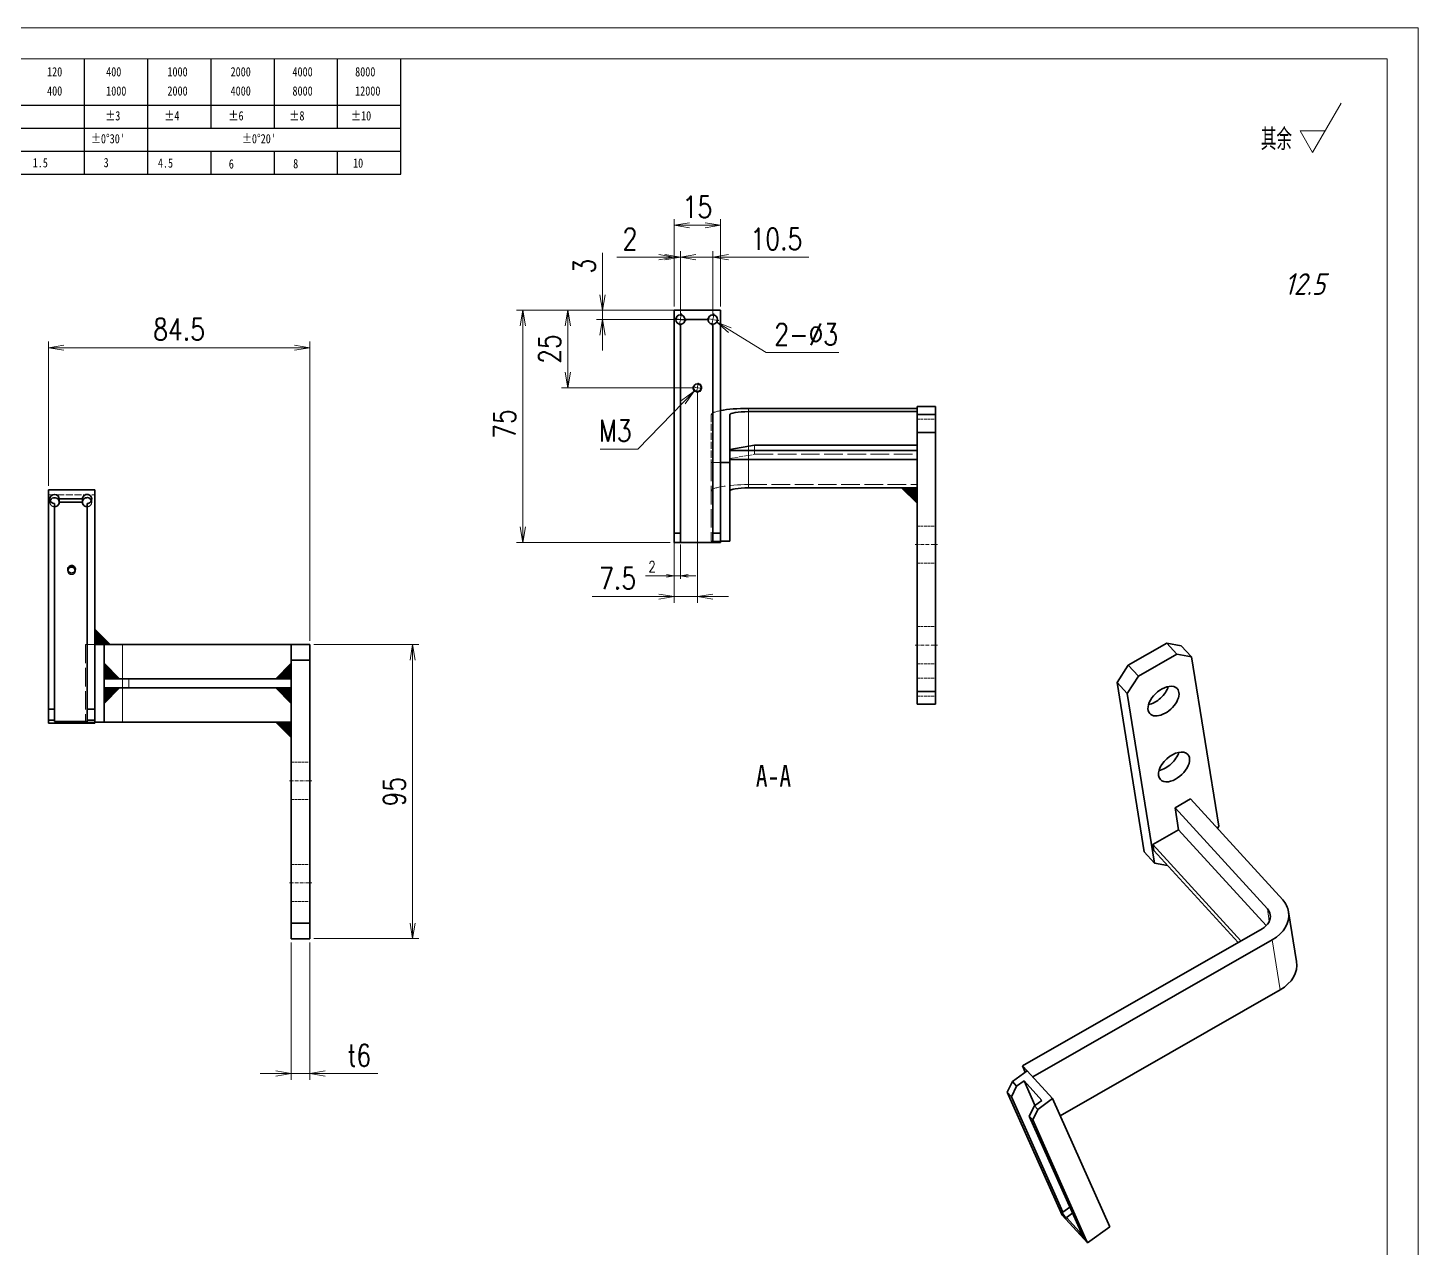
# Model space of a CAD drawing. Header units: millimetres. Extents: x -52562 to 104182, y -50696 to 39826.
# Drawn here: x -52170.9 to -51721.5, y 39074.5 to 39468.8 of the extents above; entities that cross this region are included whole.
import ezdxf
from ezdxf.enums import TextEntityAlignment as Align

# ---------------------------------------------------------------- set-up
doc = ezdxf.new("R2010")
doc.units = ezdxf.units.MM
doc.header["$LTSCALE"] = 0.5
for name, pattern in [('DASHDOT', [18.5, 12, -3, 0.5, -3]), ('DASHED', [15, 12, -3]), ('DOT2', [0.125, 0, -0.125])]:
    doc.linetypes.add(name, pattern=pattern)
for name, color, linetype, lineweight in [('DRAWING', 7, 'Continuous', 35), ('图框', 7, 'Continuous', 18), ('标注线', 3, 'Continuous', 18), ('粗实线', 7, 'Continuous', 35)]:
    doc.layers.add(name, color=color, linetype=linetype, lineweight=lineweight)
doc.layers.add('图\\M+19E79\\M+195B6\\M+18E9A', color=7, linetype='Continuous')
doc.layers.add('材质', color=7, linetype='Continuous')
doc.layers.add('打印', color=7, linetype='Continuous', lineweight=15, plot=False)
doc.layers.add('打印-禁用', color=7, linetype='Continuous', lineweight=15, plot=False)
doc.styles.add('DIM', font='romans.shx', dxfattribs={"width": 0.8, "bigfont": 'bigfont.shx'})
doc.styles.add('国标', font='simfang.ttf', dxfattribs={"width": 0.8})
doc.styles.add('机械长仿宋', font='gbenor.shx', dxfattribs={"height": 1, "bigfont": 'gbcbig.shx'})
doc.dimstyles.new('DEH 1-1$0', dxfattribs={"dimtxt": 3.5, "dimasz": 2.5, "dimexe": 1, "dimexo": 0.625, "dimgap": 1.2, "dimtad": 1, "dimzin": 9, "dimdsep": 46, "dimtxsty": 'DIM', "dimblk": 'OPEN', "dimcen": 0, "dimclrd": 8, "dimclre": 8, "dimclrt": 2, "dimazin": 2, "dimtfac": 0.5, "dimtmove": 0, "dimatfit": 3, "dimldrblk": 'OPEN', "dimfxl": 0, "dimtolj": 2, "dimlwd": 18, "dimlwe": 18, "dimarcsym": 0})
doc.dimstyles.new('DEH 1-2$0', dxfattribs={"dimscale": 2, "dimtxt": 3.5, "dimasz": 2.5, "dimexe": 1, "dimexo": 0.625, "dimgap": 1.2, "dimtad": 1, "dimdsep": 46, "dimtxsty": 'DIM', "dimblk": 'OPEN', "dimcen": 0, "dimclrd": 8, "dimclre": 8, "dimclrt": 2, "dimazin": 2, "dimtfac": 0.5, "dimtmove": 0, "dimatfit": 3, "dimldrblk": 'OPEN', "dimfxl": 0, "dimtolj": 2, "dimlwd": 13, "dimlwe": 13, "dimarcsym": 0})
doc.dimstyles.new('DEH 1-2$3', dxfattribs={"dimscale": 2, "dimtxt": 3.5, "dimasz": 2.5, "dimexe": 1, "dimexo": 0.625, "dimgap": 1.2, "dimtad": 1, "dimtoh": 1, "dimdsep": 46, "dimtxsty": 'DIM', "dimblk": 'OPEN', "dimcen": 0, "dimclrd": 8, "dimclre": 8, "dimclrt": 2, "dimazin": 2, "dimtfac": 0.5, "dimtofl": 0, "dimtmove": 0, "dimatfit": 3, "dimldrblk": 'OPEN', "dimfxl": 0, "dimtolj": 2, "dimlwd": 18, "dimlwe": 18, "dimarcsym": 0})

# ---------------------------------------------------------------- blocks, each defined once
blk = doc.blocks.new('GZDEH零件A3图框V01版')
at = {"layer": '图\\M+19E79\\M+195B6\\M+18E9A', "color": 9}
for p, q in [((3061.98, -1561.98), (3061.98, -1554.46)), ((3072.2, -1561.98), (3072.2, -1554.46)), ((3082.42, -1561.98), (3082.42, -1554.46)), ((3092.64, -1561.98), (3092.64, -1554.46)), ((3102.86, -1561.98), (3102.86, -1554.46)), ((3113.09, -1573.08), (3113.09, -1554.46)), ((2996.09, -1561.98), (3113.09, -1561.98)), ((3061.98, -1573.08), (3061.98, -1561.98)), ((3072.2, -1573.08), (3072.2, -1561.98)), ((3082.42, -1565.68), (3082.42, -1561.98)), ((3092.64, -1565.68), (3092.64, -1561.98)), ((3102.86, -1565.68), (3102.86, -1561.98)), ((2996.09, -1565.68), (3113.09, -1565.68)), ((2996.09, -1569.38), (3113.09, -1569.38)), ((3082.42, -1573.08), (3082.42, -1569.48)), ((3092.64, -1573.08), (3092.64, -1569.38)), ((3102.86, -1573.08), (3102.86, -1569.38)), ((2990.09, -1573.08), (3113.09, -1573.08))]:
    blk.add_line(p, q, dxfattribs=at)
at = {"layer": '图框', "linetype": 'Continuous'}
for p, q in [((3272.49, -1554.46), (2882.49, -1554.46)), ((3272.49, -1832.96), (3272.49, -1554.46))]:
    blk.add_line(p, q, dxfattribs=at)
at = {"layer": '打印-禁用', "linetype": 'Continuous'}
for p, q in [((3277.49, -1549.46), (2857.49, -1549.46)), ((3277.49, -1846.46), (3277.49, -1549.46))]:
    blk.add_line(p, q, dxfattribs=at)
at = {"layer": '图\\M+19E79\\M+195B6\\M+18E9A', "color": 9, "style": '国标', "width": 0.8}
for s, p in [('120', (3055.91, -1557.31)), ('400', (3065.46, -1557.31)), ('1000', (3075.36, -1557.31)), ('2000', (3085.57, -1557.31)), ('4000', (3095.57, -1557.31)), ('8000', (3105.7, -1557.31)), ('400', (3055.91, -1560.41)), ('1000', (3065.46, -1560.41)), ('2000', (3075.36, -1560.41)), ('4000', (3085.57, -1560.41)), ('8000', (3095.57, -1560.41)), ('12000', (3105.7, -1560.41)), ('±3', (3065.3, -1564.42)), ('±4', (3074.85, -1564.42)), ('±6', (3085.22, -1564.42)), ('±8', (3095.06, -1564.42)), ('±10', (3105.02, -1564.42)), ("±0%%D30'", (3062.98, -1568.12)), ("±0%%D20'", (3087.38, -1568.12)), ('1.5', (3053.59, -1572.01)), ('3', (3065.05, -1571.98)), ('4.5', (3073.82, -1572.05)), ('10', (3105.36, -1572.06)), ('6', (3085.28, -1572.19)), ('8', (3095.68, -1572.15))]:
    blk.add_text(s, height=1.5, dxfattribs=at).set_placement(p)
blk = doc.blocks.new('DEH A3')
at = {"layer": '图框'}
blk.add_blockref('GZDEH零件A3图框V01版', (-2857.49, 1846.46), dxfattribs=at)
blk = doc.blocks.new('FINISHER_TR')
at = {"layer": '标注线'}
for p, q in [((0, 0), (4.62, 8)), ((-2.02, 3.5), (0, 0)), ((2.02, 3.5), (-2.02, 3.5))]:
    blk.add_line(p, q, dxfattribs=at)
at = {"layer": '标注线', "color": 2, "style": '机械长仿宋', "oblique": 15}
blk.add_attdef('0.0', text='', height=3.5, dxfattribs=at).set_placement((2.03, -24.04), align=Align.BOTTOM_RIGHT)
blk = doc.blocks.new('其余12.5')
at = {"layer": '标注线'}
blk.add_blockref('FINISHER_TR', (0, 0), dxfattribs=at).add_auto_attribs({'0.0': '12.5'})
at = {"layer": '标注线', "color": 7, "linetype": 'DOT2', "style": '机械长仿宋'}
blk.add_text('其余', height=3.5, dxfattribs=at).set_placement((-8.38, 0.4))
blk = doc.blocks.new('_Open')
at = {"color": 0, "linetype": 'ByBlock', "lineweight": -2}
for p, q in [((-1, 0.167), (0, 0)), ((-1, -0.167), (0, 0)), ((0, 0), (-1, 0))]:
    blk.add_line(p, q, dxfattribs=at)
blk = doc.blocks.new('*D76')
at = {"layer": 'Defpoints', "color": 0, "transparency": 16777216}
for p in [(-52079.77, 39365.47), (-52164.27, 39319.54), (-52079.77, 39269.52)]:
    blk.add_point(p, dxfattribs=at)
at = {"layer": '标注线', "color": 8, "lineweight": 13, "transparency": 16777216}
for p, q in [((-52164.27, 39320.79), (-52164.27, 39367.47)), ((-52079.77, 39270.77), (-52079.77, 39367.47)), ((-52159.27, 39365.47), (-52084.77, 39365.47))]:
    blk.add_line(p, q, dxfattribs=at)
at = {"layer": '标注线', "color": 8, "lineweight": 13, "transparency": 16777216, "xscale": 5, "yscale": 5, "zscale": 5, "rotation": 180}
blk.add_blockref('_Open', (-52164.27, 39365.47), dxfattribs=at)
at = {"layer": '标注线', "color": 8, "lineweight": 13, "transparency": 16777216, "xscale": 5, "yscale": 5, "zscale": 5}
blk.add_blockref('_Open', (-52079.77, 39365.47), dxfattribs=at)
at = {"layer": '标注线', "color": 2, "transparency": 16777216, "insert": (-52122.02, 39371.37), "char_height": 7, "attachment_point": 5, "style": 'DIM'}
blk.add_mtext('\\A2;84.5', dxfattribs=at)
blk = doc.blocks.new('*D77')
at = {"layer": 'Defpoints', "color": 0, "transparency": 16777216}
for p in [(-52085.77, 39174.52), (-52079.77, 39174.52), (-52079.77, 39130.94)]:
    blk.add_point(p, dxfattribs=at)
at = {"layer": '标注线', "color": 8, "lineweight": 13, "transparency": 16777216}
for p, q in [((-52085.77, 39173.27), (-52085.77, 39128.94)), ((-52079.77, 39173.27), (-52079.77, 39128.94)), ((-52090.77, 39130.94), (-52095.77, 39130.94)), ((-52085.77, 39130.94), (-52079.77, 39130.94)), ((-52074.77, 39130.94), (-52057.77, 39130.94))]:
    blk.add_line(p, q, dxfattribs=at)
at = {"layer": '标注线', "color": 8, "lineweight": 13, "transparency": 16777216, "xscale": 5, "yscale": 5, "zscale": 5}
blk.add_blockref('_Open', (-52085.77, 39130.94), dxfattribs=at)
at = {"layer": '标注线', "color": 8, "lineweight": 13, "transparency": 16777216, "xscale": 5, "yscale": 5, "zscale": 5, "rotation": 180}
blk.add_blockref('_Open', (-52079.77, 39130.94), dxfattribs=at)
at = {"layer": '标注线', "color": 2, "transparency": 16777216, "insert": (-52063.77, 39136.84), "char_height": 7, "attachment_point": 5, "style": 'DIM'}
blk.add_mtext('\\A2;{\\Fromans,bigfont|c134;t}6', dxfattribs=at)
blk = doc.blocks.new('*D78')
at = {"layer": 'Defpoints', "color": 0, "transparency": 16777216}
for p in [(-52079.77, 39269.52), (-52046.54, 39269.52), (-52079.77, 39174.52)]:
    blk.add_point(p, dxfattribs=at)
at = {"layer": '标注线', "color": 8, "lineweight": 13, "transparency": 16777216}
for p, q in [((-52078.52, 39269.52), (-52044.54, 39269.52)), ((-52046.54, 39179.52), (-52046.54, 39264.52)), ((-52078.52, 39174.52), (-52044.54, 39174.52))]:
    blk.add_line(p, q, dxfattribs=at)
at = {"layer": '标注线', "color": 8, "lineweight": 13, "transparency": 16777216, "xscale": 5, "yscale": 5, "zscale": 5}
for p, rotation in [((-52046.54, 39269.52), 90), ((-52046.54, 39174.52), 270)]:
    blk.add_blockref('_Open', p, dxfattribs=dict(at, rotation=rotation))
at = {"layer": '标注线', "color": 2, "transparency": 16777216, "insert": (-52052.44, 39222.02), "char_height": 7, "attachment_point": 5, "rotation": 90, "style": 'DIM'}
blk.add_mtext('\\A2;95', dxfattribs=at)
blk = doc.blocks.new('*D100')
at = {"layer": 'Defpoints', "color": 0, "transparency": 16777216}
for p in [(-51947, 39405.02), (-51962, 39377.54), (-51947, 39377.54)]:
    blk.add_point(p, dxfattribs=at)
at = {"layer": '标注线', "color": 8, "lineweight": 13, "transparency": 16777216}
for p, q in [((-51962, 39378.79), (-51962, 39407.02)), ((-51947, 39378.79), (-51947, 39407.02)), ((-51957, 39405.02), (-51952, 39405.02))]:
    blk.add_line(p, q, dxfattribs=at)
at = {"layer": '标注线', "color": 8, "lineweight": 13, "transparency": 16777216, "xscale": 5, "yscale": 5, "zscale": 5, "rotation": 180}
blk.add_blockref('_Open', (-51962, 39405.02), dxfattribs=at)
at = {"layer": '标注线', "color": 8, "lineweight": 13, "transparency": 16777216, "xscale": 5, "yscale": 5, "zscale": 5}
blk.add_blockref('_Open', (-51947, 39405.02), dxfattribs=at)
at = {"layer": '标注线', "color": 2, "transparency": 16777216, "insert": (-51954.5, 39410.92), "char_height": 7, "attachment_point": 5, "style": 'DIM'}
blk.add_mtext('\\A2;15', dxfattribs=at)
blk = doc.blocks.new('*D101')
at = {"layer": 'Defpoints', "color": 0, "transparency": 16777216}
for p in [(-51962, 39394.7), (-51962, 39377.54), (-51960, 39374.54)]:
    blk.add_point(p, dxfattribs=at)
at = {"layer": '标注线', "color": 8, "lineweight": 13, "transparency": 16777216}
for p, q in [((-51967, 39394.7), (-51980.54, 39394.7)), ((-51962, 39378.79), (-51962, 39396.7)), ((-51960, 39394.7), (-51962, 39394.7)), ((-51960, 39375.79), (-51960, 39396.7)), ((-51955, 39394.7), (-51950, 39394.7))]:
    blk.add_line(p, q, dxfattribs=at)
at = {"layer": '标注线', "color": 8, "lineweight": 13, "transparency": 16777216, "xscale": 5, "yscale": 5, "zscale": 5}
blk.add_blockref('_Open', (-51962, 39394.7), dxfattribs=at)
at = {"layer": '标注线', "color": 8, "lineweight": 13, "transparency": 16777216, "xscale": 5, "yscale": 5, "zscale": 5, "rotation": 180}
blk.add_blockref('_Open', (-51960, 39394.7), dxfattribs=at)
at = {"layer": '标注线', "color": 2, "transparency": 16777216, "insert": (-51976.27, 39400.6), "char_height": 7, "attachment_point": 5, "style": 'DIM'}
blk.add_mtext('\\A2;2', dxfattribs=at)
blk = doc.blocks.new('*D102')
at = {"layer": 'Defpoints', "color": 0, "transparency": 16777216}
for p in [(-51949.5, 39394.7), (-51960, 39374.54), (-51949.5, 39374.54)]:
    blk.add_point(p, dxfattribs=at)
at = {"layer": '标注线', "color": 8, "lineweight": 13, "transparency": 16777216}
for p, q in [((-51965, 39394.7), (-51970, 39394.7)), ((-51960, 39375.79), (-51960, 39396.7)), ((-51960, 39394.7), (-51949.5, 39394.7)), ((-51949.5, 39375.79), (-51949.5, 39396.7)), ((-51944.5, 39394.7), (-51918.44, 39394.7))]:
    blk.add_line(p, q, dxfattribs=at)
at = {"layer": '标注线', "color": 8, "lineweight": 13, "transparency": 16777216, "xscale": 5, "yscale": 5, "zscale": 5}
blk.add_blockref('_Open', (-51960, 39394.7), dxfattribs=at)
at = {"layer": '标注线', "color": 8, "lineweight": 13, "transparency": 16777216, "xscale": 5, "yscale": 5, "zscale": 5, "rotation": 180}
blk.add_blockref('_Open', (-51949.5, 39394.7), dxfattribs=at)
at = {"layer": '标注线', "color": 2, "transparency": 16777216, "insert": (-51928.97, 39400.6), "char_height": 7, "attachment_point": 5, "style": 'DIM'}
blk.add_mtext('\\A2;10.5', dxfattribs=at)
blk = doc.blocks.new('*D103')
at = {"layer": 'Defpoints', "color": 0, "transparency": 16777216}
for p in [(-51962, 39377.54), (-52010.92, 39302.54), (-51962, 39302.54)]:
    blk.add_point(p, dxfattribs=at)
at = {"layer": '标注线', "color": 8, "lineweight": 13, "transparency": 16777216}
for p, q in [((-51963.25, 39377.54), (-52012.92, 39377.54)), ((-52010.92, 39372.54), (-52010.92, 39307.54)), ((-51963.25, 39302.54), (-52012.92, 39302.54))]:
    blk.add_line(p, q, dxfattribs=at)
at = {"layer": '标注线', "color": 8, "lineweight": 13, "transparency": 16777216, "xscale": 5, "yscale": 5, "zscale": 5}
for p, rotation in [((-52010.92, 39377.54), 90), ((-52010.92, 39302.54), 270)]:
    blk.add_blockref('_Open', p, dxfattribs=dict(at, rotation=rotation))
at = {"layer": '标注线', "color": 2, "transparency": 16777216, "insert": (-52016.82, 39340.8), "char_height": 7, "attachment_point": 5, "rotation": 90, "style": 'DIM'}
blk.add_mtext('\\A2;75', dxfattribs=at)
blk = doc.blocks.new('*D104')
at = {"layer": 'Defpoints', "color": 0, "transparency": 16777216}
for p in [(-51985.16, 39377.54), (-51954.78, 39377.54), (-51955.3, 39374.54)]:
    blk.add_point(p, dxfattribs=at)
at = {"layer": '标注线', "color": 8, "lineweight": 13, "transparency": 16777216}
for p, q in [((-51985.16, 39382.54), (-51985.16, 39396.08)), ((-51956.03, 39377.54), (-51987.16, 39377.54)), ((-51985.16, 39374.54), (-51985.16, 39377.54)), ((-51956.55, 39374.54), (-51987.16, 39374.54)), ((-51985.16, 39369.54), (-51985.16, 39364.54))]:
    blk.add_line(p, q, dxfattribs=at)
at = {"layer": '标注线', "color": 8, "lineweight": 13, "transparency": 16777216, "xscale": 5, "yscale": 5, "zscale": 5}
for p, rotation in [((-51985.16, 39377.54), 270), ((-51985.16, 39374.54), 90)]:
    blk.add_blockref('_Open', p, dxfattribs=dict(at, rotation=rotation))
at = {"layer": '标注线', "color": 2, "transparency": 16777216, "insert": (-51991.06, 39391.81), "char_height": 7, "attachment_point": 5, "rotation": 90, "style": 'DIM'}
blk.add_mtext('\\A2;3', dxfattribs=at)
blk = doc.blocks.new('*D105')
at = {"layer": 'Defpoints', "color": 0, "transparency": 16777216}
for p in [(-51996.38, 39377.54), (-51954.5, 39377.54), (-51954.5, 39352.54)]:
    blk.add_point(p, dxfattribs=at)
at = {"layer": '标注线', "color": 8, "lineweight": 13, "transparency": 16777216}
for p, q in [((-51955.75, 39377.54), (-51998.38, 39377.54)), ((-51996.38, 39357.54), (-51996.38, 39372.54)), ((-51955.75, 39352.54), (-51998.38, 39352.54))]:
    blk.add_line(p, q, dxfattribs=at)
at = {"layer": '标注线', "color": 8, "lineweight": 13, "transparency": 16777216, "xscale": 5, "yscale": 5, "zscale": 5}
for p, rotation in [((-51996.38, 39377.54), 90), ((-51996.38, 39352.54), 270)]:
    blk.add_blockref('_Open', p, dxfattribs=dict(at, rotation=rotation))
at = {"layer": '标注线', "color": 2, "transparency": 16777216, "insert": (-52002.28, 39365.04), "char_height": 7, "attachment_point": 5, "rotation": 90, "style": 'DIM'}
blk.add_mtext('\\A2;25', dxfattribs=at)
blk = doc.blocks.new('*D106')
at = {"layer": 'Defpoints', "color": 0, "transparency": 16777216}
for p in [(-51954.5, 39352.54), (-51962, 39347.71), (-51962, 39285.04)]:
    blk.add_point(p, dxfattribs=at)
at = {"layer": '标注线', "color": 8, "lineweight": 13, "transparency": 16777216}
for p, q in [((-51954.5, 39351.29), (-51954.5, 39283.04)), ((-51962, 39346.46), (-51962, 39283.04)), ((-51967, 39285.04), (-51988.54, 39285.04)), ((-51954.5, 39285.04), (-51962, 39285.04)), ((-51949.5, 39285.04), (-51944.5, 39285.04))]:
    blk.add_line(p, q, dxfattribs=at)
at = {"layer": '标注线', "color": 8, "lineweight": 13, "transparency": 16777216, "xscale": 5, "yscale": 5, "zscale": 5}
blk.add_blockref('_Open', (-51962, 39285.04), dxfattribs=at)
at = {"layer": '标注线', "color": 8, "lineweight": 13, "transparency": 16777216, "xscale": 5, "yscale": 5, "zscale": 5, "rotation": 180}
blk.add_blockref('_Open', (-51954.5, 39285.04), dxfattribs=at)
at = {"layer": '标注线', "color": 2, "transparency": 16777216, "insert": (-51980.27, 39290.94), "char_height": 7, "attachment_point": 5, "style": 'DIM'}
blk.add_mtext('\\A2;7.5', dxfattribs=at)
blk = doc.blocks.new('*D107')
at = {"layer": 'Defpoints', "color": 0, "transparency": 16777216}
for p in [(-51950.78, 39375.33), (-51948.23, 39373.76)]:
    blk.add_point(p, dxfattribs=at)
at = {"layer": '标注线', "color": 8, "lineweight": 18, "transparency": 16777216}
for p, q in [((-51932.24, 39363.91), (-51943.97, 39371.14)), ((-51908.77, 39363.91), (-51932.24, 39363.91))]:
    blk.add_line(p, q, dxfattribs=at)
at = {"layer": '标注线', "color": 8, "lineweight": 18, "transparency": 16777216, "xscale": 5, "yscale": 5, "zscale": 5, "rotation": 148.3734146262233}
blk.add_blockref('_Open', (-51948.23, 39373.76), dxfattribs=at)
at = {"layer": '标注线', "color": 2, "transparency": 16777216, "insert": (-51919.31, 39369.81), "char_height": 7, "attachment_point": 5, "style": 'DIM'}
blk.add_mtext('\\A2;2-%%c3', dxfattribs=at)
blk = doc.blocks.new('*D108')
at = {"layer": 'Defpoints', "color": 0, "transparency": 16777216}
for p in [(-51953.46, 39353.62), (-51955.55, 39351.47)]:
    blk.add_point(p, dxfattribs=at)
at = {"layer": '标注线', "color": 8, "lineweight": 18, "transparency": 16777216}
for p, q in [((-51973.7, 39332.71), (-51959.02, 39347.87)), ((-51985.96, 39332.71), (-51973.7, 39332.71))]:
    blk.add_line(p, q, dxfattribs=at)
at = {"layer": '标注线', "color": 8, "lineweight": 18, "transparency": 16777216, "xscale": 5, "yscale": 5, "zscale": 5, "rotation": 45.93693423627456}
blk.add_blockref('_Open', (-51955.55, 39351.47), dxfattribs=at)
at = {"layer": '标注线', "color": 2, "transparency": 16777216, "insert": (-51981.03, 39338.61), "char_height": 7, "attachment_point": 5, "style": 'DIM'}
blk.add_mtext('\\A2;M3', dxfattribs=at)
blk = doc.blocks.new('WELDING_5')
at = {"layer": '粗实线'}
blk.add_hatch(color=256, dxfattribs=at).paths.add_polyline_path([(0, 5), (0, 0), (5, 0)])
for q in [(0, 5), (5, 0)]:
    blk.add_line((0, 0), q, dxfattribs=at)
blk.add_lwpolyline([(0, 5), (5, 0)], dxfattribs=at)
blk = doc.blocks.new('*D109')
at = {"layer": 'Defpoints', "color": 0, "transparency": 16777216}
for p in [(-51962, 39302.54), (-51960, 39302.54), (-51962, 39291.75)]:
    blk.add_point(p, dxfattribs=at)
at = {"layer": '标注线', "color": 8, "lineweight": 18, "transparency": 16777216}
for p, q in [((-51962, 39301.92), (-51962, 39290.75)), ((-51960, 39301.92), (-51960, 39290.75)), ((-51964.5, 39291.75), (-51971.27, 39291.75)), ((-51960, 39291.75), (-51962, 39291.75)), ((-51957.5, 39291.75), (-51955, 39291.75))]:
    blk.add_line(p, q, dxfattribs=at)
at = {"layer": '标注线', "color": 8, "lineweight": 18, "transparency": 16777216, "xscale": 2.5, "yscale": 2.5, "zscale": 2.5}
for p, rotation in [((-51962, 39291.75), 359.9991257357863), ((-51960, 39291.75), 179.9991257357864)]:
    blk.add_blockref('_Open', p, dxfattribs=dict(at, rotation=rotation))
at = {"layer": '标注线', "color": 2, "transparency": 16777216, "insert": (-51969.14, 39294.7), "char_height": 3.5, "attachment_point": 5, "rotation": 359.9991, "style": 'DIM'}
blk.add_mtext('\\A2;2', dxfattribs=at)

msp = doc.modelspace()

# ---------------------------------------------------------------- linework, layer by layer
at = {"color": 7, "lineweight": 35, "ltscale": 0.074998}
msp.add_line((-51962.005, 39374.544), (-51962.005, 39377.544), dxfattribs=at)
at = {"color": 7, "lineweight": 35, "ltscale": 0.375}
for p, q in [((-51962.005, 39377.544), (-51947.005, 39377.544)), ((-52164.265, 39319.536), (-52149.265, 39319.536)), ((-52164.265, 39244.113), (-52149.265, 39244.113))]:
    msp.add_line(p, q, dxfattribs=at)
at = {"color": 2, "linetype": 'DASHDOT', "lineweight": 13, "ltscale": 0.0975}
for p, q in [((-51959.666, 39376.464), (-51960.343, 39372.623)), ((-51949.166, 39376.464), (-51949.843, 39372.623)), ((-51958.084, 39374.205), (-51961.925, 39374.882)), ((-51947.584, 39374.205), (-51951.425, 39374.882))]:
    msp.add_line(p, q, dxfattribs=at)
at = {"color": 7, "lineweight": 35}
for p, q in [((-51947.005, 39305.544), (-51947.005, 39377.544)), ((-51962.005, 39305.544), (-51962.005, 39374.544)), ((-51960.005, 39373.044), (-51960.005, 39305.544)), ((-51949.505, 39305.544), (-51949.505, 39373.044)), ((-51938.005, 39345.855), (-51883.505, 39345.855)), ((-51883.505, 39344.813), (-51938.005, 39344.813)), ((-51883.505, 39254.357), (-51883.505, 39338.065)), ((-51877.505, 39254.357), (-51877.505, 39338.065)), ((-51883.505, 39332.243), (-51944.005, 39332.243)), ((-51883.505, 39333.98), (-51936.005, 39333.98)), ((-51944.005, 39329.289), (-51883.505, 39329.289)), ((-51944.005, 39328.34), (-51944.005, 39302.954)), ((-52149.265, 39248.63), (-52149.265, 39319.536)), ((-51883.505, 39320.192), (-51938.005, 39320.192)), ((-52164.265, 39248.63), (-52164.265, 39316.582)), ((-52162.265, 39315.104), (-52162.265, 39248.63)), ((-52151.765, 39248.63), (-52151.765, 39315.104)), ((-52146.265, 39269.517), (-52146.265, 39244.517)), ((-52085.765, 39269.517), (-52140.265, 39269.517)), ((-52085.765, 39179.517), (-52085.765, 39264.517)), ((-52079.765, 39179.517), (-52079.765, 39264.517)), ((-51786.014, 39210.819), (-51794.825, 39265.589)), ((-52085.765, 39258.517), (-52146.265, 39258.517)), ((-52146.265, 39255.517), (-52085.765, 39255.517)), ((-51818.868, 39257.298), (-51810.058, 39202.528)), ((-51815.583, 39253.704), (-51806.773, 39198.934)), ((-52085.765, 39244.517), (-52140.265, 39244.517)), ((-51765.305, 39187.02), (-51795.145, 39219.665)), ((-51800.127, 39216.813), (-51770.287, 39184.167)), ((-51770.655, 39178.729), (-51798.987, 39209.725)), ((-51778.81, 39173.813), (-51807.291, 39204.971)), ((-51806.98, 39203.038), (-51779.766, 39173.266)), ((-51771.984, 39177.721), (-51849.431, 39133.38)), ((-51768.699, 39174.127), (-51846.076, 39129.826)), ((-51766.108, 39158.018), (-51837.215, 39117.307)), ((-51854.349, 39124.933), (-51836.618, 39085.188)), ((-51852.98, 39123.435), (-51836.357, 39086.175)), ((-51821.207, 39081.424), (-51839.677, 39122.824)), ((-51830.608, 39079.885), (-51847.231, 39117.146)), ((-51846.136, 39115.948), (-51829.144, 39077.859))]:
    msp.add_line(p, q, dxfattribs=at)
at = {"color": 7, "lineweight": 35, "ltscale": 0.1875}
for p, q in [((-51951.005, 39374.544), (-51958.505, 39374.544)), ((-52153.265, 39316.582), (-52160.765, 39316.582)), ((-52153.265, 39315.54), (-52160.765, 39315.54))]:
    msp.add_line(p, q, dxfattribs=at)
at = {"color": 2, "linetype": 'DASHDOT', "lineweight": 13, "ltscale": 0.079916}
msp.add_line((-51954.227, 39354.118), (-51954.782, 39350.97), dxfattribs=at)
at = {"color": 2, "linetype": 'DASHDOT', "lineweight": 13, "ltscale": 0.079917}
msp.add_line((-51952.93, 39352.266), (-51956.079, 39352.821), dxfattribs=at)
at = {"color": 1, "linetype": 'DASHED', "lineweight": 13}
for p, q in [((-51938.005, 39321.234), (-51938.005, 39345.855)), ((-51883.505, 39320.192), (-51883.505, 39344.813)), ((-51936.005, 39331.025), (-51883.505, 39331.025)), ((-51950.005, 39328.34), (-51950.005, 39302.954)), ((-51938.005, 39321.234), (-51883.505, 39321.234)), ((-52152.265, 39269.517), (-52152.265, 39244.517)), ((-52140.265, 39244.517), (-52140.265, 39269.517)), ((-52085.765, 39244.517), (-52085.765, 39269.517))]:
    msp.add_line(p, q, dxfattribs=at)
at = {"color": 7, "lineweight": 13, "ltscale": 0.279504}
msp.add_line((-51938.005, 39333.633), (-51938.005, 39344.813), dxfattribs=at)
at = {"color": 7, "lineweight": 35, "ltscale": 0.065118}
for p, q in [((-51883.505, 39346.462), (-51883.505, 39343.858)), ((-51877.505, 39346.462), (-51877.505, 39343.858))]:
    msp.add_line(p, q, dxfattribs=at)
at = {"color": 7, "lineweight": 35, "ltscale": 0.15}
for p, q in [((-51883.505, 39346.462), (-51877.505, 39346.462)), ((-51883.505, 39343.858), (-51877.505, 39343.858)), ((-51883.505, 39338.065), (-51877.505, 39338.065)), ((-52140.265, 39269.517), (-52146.265, 39269.517)), ((-52085.765, 39269.517), (-52079.765, 39269.517)), ((-52085.765, 39264.517), (-52079.765, 39264.517)), ((-51883.505, 39254.357), (-51877.505, 39254.357)), ((-51883.505, 39250.301), (-51877.505, 39250.301)), ((-52146.265, 39244.517), (-52140.265, 39244.517)), ((-52085.765, 39179.517), (-52079.765, 39179.517)), ((-52085.765, 39174.517), (-52079.765, 39174.517))]:
    msp.add_line(p, q, dxfattribs=at)
at = {"color": 7, "lineweight": 35, "ltscale": 0.026047}
for p, q in [((-51883.505, 39345.855), (-51883.505, 39344.813)), ((-52160.765, 39316.582), (-52160.765, 39315.54)), ((-52153.265, 39316.582), (-52153.265, 39315.54))]:
    msp.add_line(p, q, dxfattribs=at)
at = {"color": 7, "lineweight": 35, "ltscale": 0.144807}
msp.add_line((-51883.505, 39343.858), (-51883.505, 39338.065), dxfattribs=at)
at = {"color": 7, "lineweight": 35, "ltscale": 0.144806}
msp.add_line((-51877.505, 39343.858), (-51877.505, 39338.065), dxfattribs=at)
at = {"color": 1, "linetype": 'DASHED', "lineweight": 13, "ltscale": 0.385767}
msp.add_line((-51950.005, 39343.771), (-51950.005, 39328.34), dxfattribs=at)
at = {"color": 7, "lineweight": 35, "ltscale": 0.38577}
msp.add_line((-51944.005, 39343.771), (-51944.005, 39328.34), dxfattribs=at)
at = {"color": 1, "linetype": 'DASHED', "lineweight": 13, "ltscale": 0.15}
for p, q in [((-51883.505, 39342.407), (-51877.505, 39342.407)), ((-51883.505, 39307.828), (-51877.505, 39307.828)), ((-51883.505, 39295.828), (-51877.505, 39295.828)), ((-51883.505, 39275.33), (-51877.505, 39275.33)), ((-52085.765, 39264.517), (-52079.765, 39264.517)), ((-51883.505, 39263.33), (-51877.505, 39263.33)), ((-51883.505, 39258.698), (-51877.505, 39258.698)), ((-51883.505, 39252.906), (-51877.505, 39252.906)), ((-52085.765, 39231.517), (-52079.765, 39231.517)), ((-52085.765, 39219.517), (-52079.765, 39219.517)), ((-52085.765, 39198.517), (-52079.765, 39198.517)), ((-52085.765, 39186.517), (-52079.765, 39186.517)), ((-52085.765, 39179.517), (-52079.765, 39179.517))]:
    msp.add_line(p, q, dxfattribs=at)
at = {"color": 7, "lineweight": 35, "ltscale": 0.202993}
msp.add_line((-51944.005, 39332.591), (-51936.005, 39333.98), dxfattribs=at)
at = {"color": 7, "lineweight": 35, "ltscale": 0.008681}
msp.add_line((-51944.005, 39332.591), (-51944.005, 39332.243), dxfattribs=at)
at = {"color": 7, "lineweight": 35, "ltscale": 0.073861}
msp.add_line((-51944.005, 39329.289), (-51944.005, 39332.243), dxfattribs=at)
at = {"color": 1, "linetype": 'DASHED', "lineweight": 13, "ltscale": 0.202993}
msp.add_line((-51944.005, 39329.636), (-51936.005, 39331.025), dxfattribs=at)
at = {"color": 1, "linetype": 'DASHED', "lineweight": 13, "ltscale": 0.108591}
msp.add_line((-51938.005, 39329.289), (-51938.005, 39333.633), dxfattribs=at)
at = {"color": 1, "linetype": 'DASHED', "lineweight": 13, "ltscale": 0.073859}
msp.add_line((-51936.005, 39331.025), (-51936.005, 39333.98), dxfattribs=at)
at = {"color": 1, "linetype": 'DASHED', "lineweight": 13, "ltscale": 0.043414}
msp.add_line((-51883.505, 39333.98), (-51883.505, 39332.243), dxfattribs=at)
at = {"color": 1, "linetype": 'DASHED', "lineweight": 13, "ltscale": 0.07386}
msp.add_line((-51883.505, 39332.243), (-51883.505, 39329.289), dxfattribs=at)
at = {"color": 1, "linetype": 'DASHED', "lineweight": 13, "ltscale": 0.075}
for p, q in [((-51950.005, 39328.34), (-51947.005, 39328.34)), ((-51950.005, 39302.954), (-51947.005, 39302.954)), ((-52152.265, 39269.517), (-52149.265, 39269.517)), ((-52140.265, 39255.517), (-52140.265, 39258.517)), ((-52138.265, 39255.517), (-52138.265, 39258.517)), ((-52085.765, 39258.517), (-52085.765, 39255.517)), ((-52152.265, 39244.517), (-52149.265, 39244.517))]:
    msp.add_line(p, q, dxfattribs=at)
at = {"color": 7, "lineweight": 35, "ltscale": 0.075}
for p, q in [((-51947.005, 39328.34), (-51944.005, 39328.34)), ((-51960.005, 39302.544), (-51960.005, 39305.544)), ((-51949.505, 39302.544), (-51949.505, 39305.544)), ((-51947.005, 39302.954), (-51944.005, 39302.954)), ((-52149.265, 39269.517), (-52146.265, 39269.517)), ((-52146.265, 39255.517), (-52146.265, 39258.517)), ((-52149.265, 39244.517), (-52146.265, 39244.517))]:
    msp.add_line(p, q, dxfattribs=at)
at = {"color": 7, "lineweight": 13, "ltscale": 0.227409}
msp.add_line((-51938.005, 39320.192), (-51938.005, 39329.289), dxfattribs=at)
at = {"color": 7, "lineweight": 35, "ltscale": 0.073862}
msp.add_line((-52164.265, 39316.582), (-52164.265, 39319.536), dxfattribs=at)
at = {"color": 1, "linetype": 'DASHED', "lineweight": 13, "ltscale": 0.375}
msp.add_line((-52164.265, 39317.973), (-52149.265, 39317.973), dxfattribs=at)
at = {"color": 1, "linetype": 'DASHED', "lineweight": 13, "ltscale": 0.026041}
msp.add_line((-52163.765, 39316.582), (-52163.765, 39315.54), dxfattribs=at)
at = {"color": 1, "linetype": 'DASHED', "lineweight": 13, "ltscale": 0.026048}
msp.add_line((-52150.265, 39316.582), (-52150.265, 39315.54), dxfattribs=at)
at = {"color": 7, "lineweight": 35, "ltscale": 0.074999}
msp.add_line((-51962.005, 39302.544), (-51962.005, 39305.544), dxfattribs=at)
at = {"color": 7, "lineweight": 35, "ltscale": 0.05}
for p, q in [((-51962.005, 39305.544), (-51960.005, 39305.544)), ((-51962.005, 39302.544), (-51960.005, 39302.544)), ((-52164.265, 39248.63), (-52162.265, 39248.63)), ((-52164.265, 39245.155), (-52162.265, 39245.155))]:
    msp.add_line(p, q, dxfattribs=at)
at = {"color": 7, "lineweight": 35, "ltscale": 0.0625}
for p, q in [((-51949.505, 39305.544), (-51947.005, 39305.544)), ((-51949.505, 39302.544), (-51947.005, 39302.544)), ((-52151.765, 39248.63), (-52149.265, 39248.63)), ((-52151.765, 39245.155), (-52149.265, 39245.155))]:
    msp.add_line(p, q, dxfattribs=at)
at = {"color": 7, "lineweight": 35, "ltscale": 0.075001}
msp.add_line((-51947.005, 39305.544), (-51947.005, 39302.544), dxfattribs=at)
at = {"color": 7, "lineweight": 35, "ltscale": 0.2625}
for p, q in [((-51960.005, 39302.544), (-51949.505, 39302.544)), ((-52162.265, 39244.634), (-52151.765, 39244.634))]:
    msp.add_line(p, q, dxfattribs=at)
at = {"color": 2, "linetype": 'DASHDOT', "lineweight": 13, "ltscale": 0.179999}
for p, q in [((-51884.105, 39301.828), (-51876.905, 39301.828)), ((-51884.105, 39269.33), (-51876.905, 39269.33)), ((-52086.365, 39225.517), (-52079.165, 39225.517)), ((-52086.365, 39192.517), (-52079.165, 39192.517))]:
    msp.add_line(p, q, dxfattribs=at)
at = {"color": 1, "linetype": 'DASHED', "lineweight": 13, "ltscale": 0.013025}
msp.add_line((-52157.995, 39293.874), (-52157.995, 39293.353), dxfattribs=at)
at = {"color": 1, "linetype": 'DASHED', "lineweight": 13, "ltscale": 0.013023}
msp.add_line((-52155.536, 39293.874), (-52155.536, 39293.353), dxfattribs=at)
at = {"color": 7, "lineweight": 13, "ltscale": 0.275}
for p, q in [((-52140.265, 39258.517), (-52140.265, 39269.517)), ((-52140.265, 39244.517), (-52140.265, 39255.517))]:
    msp.add_line(p, q, dxfattribs=at)
at = {"color": 7, "lineweight": 35, "ltscale": 0.125}
for p, q in [((-52085.765, 39269.517), (-52085.765, 39264.517)), ((-52079.765, 39269.517), (-52079.765, 39264.517)), ((-52085.765, 39179.517), (-52085.765, 39174.517)), ((-52079.765, 39179.517), (-52079.765, 39174.517))]:
    msp.add_line(p, q, dxfattribs=at)
at = {"color": 7, "lineweight": 35, "ltscale": 0.358805}
for p, q in [((-51815.235, 39262.897), (-51802.78, 39270.028)), ((-51811.95, 39259.303), (-51799.495, 39266.434))]:
    msp.add_line(p, q, dxfattribs=at)
at = {"color": 7, "lineweight": 35, "ltscale": 0.12173}
for p, q in [((-51799.495, 39266.434), (-51802.78, 39270.028)), ((-51794.825, 39265.589), (-51798.11, 39269.183)), ((-51811.95, 39259.303), (-51815.235, 39262.897)), ((-51815.583, 39253.704), (-51818.868, 39257.298)), ((-51806.773, 39198.934), (-51810.058, 39202.528))]:
    msp.add_line(p, q, dxfattribs=at)
at = {"color": 7, "lineweight": 35, "ltscale": 0.118643}
msp.add_line((-51798.11, 39269.183), (-51802.78, 39270.028), dxfattribs=at)
at = {"color": 7, "lineweight": 35, "ltscale": 0.118644}
msp.add_line((-51794.825, 39265.589), (-51799.495, 39266.434), dxfattribs=at)
at = {"color": 7, "lineweight": 35, "ltscale": 0.166862}
msp.add_line((-51818.868, 39257.298), (-51815.235, 39262.897), dxfattribs=at)
at = {"color": 7, "lineweight": 35, "ltscale": 0.16686}
msp.add_line((-51815.583, 39253.704), (-51811.95, 39259.303), dxfattribs=at)
at = {"color": 7, "lineweight": 35, "ltscale": 0.101395}
for p, q in [((-51883.505, 39254.357), (-51883.505, 39250.301)), ((-51877.505, 39254.357), (-51877.505, 39250.301))]:
    msp.add_line(p, q, dxfattribs=at)
at = {"color": 7, "lineweight": 35, "ltscale": 0.086884}
for p, q in [((-52164.265, 39245.155), (-52164.265, 39248.63)), ((-52162.265, 39245.155), (-52162.265, 39248.63)), ((-52151.765, 39245.155), (-52151.765, 39248.63)), ((-52149.265, 39248.63), (-52149.265, 39245.155))]:
    msp.add_line(p, q, dxfattribs=at)
at = {"color": 7, "lineweight": 35, "ltscale": 0.026048}
for p, q in [((-52164.265, 39244.113), (-52164.265, 39245.155)), ((-52149.265, 39244.113), (-52149.265, 39245.155))]:
    msp.add_line(p, q, dxfattribs=at)
at = {"color": 7, "lineweight": 35, "ltscale": 0.013023}
for p, q in [((-52162.265, 39244.634), (-52162.265, 39245.155)), ((-52151.765, 39245.155), (-52151.765, 39244.634))]:
    msp.add_line(p, q, dxfattribs=at)
at = {"color": 7, "lineweight": 35, "ltscale": 0.143522}
msp.add_line((-51795.145, 39219.665), (-51800.127, 39216.813), dxfattribs=at)
at = {"color": 7, "lineweight": 35, "ltscale": 0.179474}
msp.add_line((-51800.127, 39216.813), (-51798.987, 39209.725), dxfattribs=at)
at = {"color": 7, "lineweight": 35, "ltscale": 0.239204}
msp.add_line((-51798.987, 39209.725), (-51807.291, 39204.971), dxfattribs=at)
at = {"color": 7, "lineweight": 35, "ltscale": 0.019928}
msp.add_line((-51786.014, 39210.819), (-51786.448, 39210.151), dxfattribs=at)
at = {"color": 7, "lineweight": 35, "ltscale": 0.048947}
msp.add_line((-51806.98, 39203.038), (-51807.291, 39204.971), dxfattribs=at)
at = {"color": 7, "lineweight": 35, "ltscale": 0.107886}
msp.add_line((-51802.527, 39198.166), (-51806.773, 39198.934), dxfattribs=at)
at = {"color": 7, "lineweight": 13, "ltscale": 0.10125}
msp.add_line((-51770.287, 39184.167), (-51769.644, 39180.169), dxfattribs=at)
at = {"color": 7, "lineweight": 35, "ltscale": 0.407896}
msp.add_line((-51763.422, 39183.22), (-51760.83, 39167.111), dxfattribs=at)
at = {"color": 7, "lineweight": 13, "ltscale": 0.407895}
msp.add_line((-51768.699, 39174.127), (-51766.108, 39158.018), dxfattribs=at)
at = {"color": 7, "lineweight": 35, "ltscale": 0.054752}
msp.add_line((-51847.954, 39131.763), (-51849.431, 39133.38), dxfattribs=at)
at = {"color": 7, "lineweight": 35, "ltscale": 0.055601}
msp.add_line((-51848.525, 39131.349), (-51849.431, 39133.38), dxfattribs=at)
at = {"color": 7, "lineweight": 35, "ltscale": 0.09451}
for p, q in [((-51854.349, 39124.933), (-51852.688, 39128.329)), ((-51851.319, 39126.831), (-51852.98, 39123.435)), ((-51845.57, 39120.542), (-51847.231, 39117.146)), ((-51844.475, 39119.344), (-51846.136, 39115.948))]:
    msp.add_line(p, q, dxfattribs=at)
at = {"color": 7, "lineweight": 35, "ltscale": 0.148194}
msp.add_line((-51847.89, 39131.809), (-51852.688, 39128.329), dxfattribs=at)
at = {"color": 7, "lineweight": 35, "ltscale": 0.050721}
for p, q in [((-51851.319, 39126.831), (-51852.688, 39128.329)), ((-51852.98, 39123.435), (-51854.349, 39124.933))]:
    msp.add_line(p, q, dxfattribs=at)
at = {"color": 7, "lineweight": 35, "ltscale": 0.074096}
msp.add_line((-51851.319, 39126.831), (-51848.92, 39128.572), dxfattribs=at)
at = {"color": 7, "lineweight": 35, "ltscale": 0.213026}
msp.add_line((-51843.171, 39122.282), (-51848.92, 39128.572), dxfattribs=at)
at = {"color": 7, "lineweight": 35, "ltscale": 0.216326}
msp.add_line((-51848.92, 39128.572), (-51845.395, 39120.669), dxfattribs=at)
at = {"color": 7, "lineweight": 35, "ltscale": 0.304325}
msp.add_line((-51839.677, 39122.824), (-51847.89, 39131.809), dxfattribs=at)
at = {"color": 7, "lineweight": 35, "ltscale": 0.074098}
msp.add_line((-51843.171, 39122.282), (-51845.57, 39120.542), dxfattribs=at)
at = {"color": 7, "lineweight": 35, "ltscale": 0.040577}
for p, q in [((-51844.475, 39119.344), (-51845.57, 39120.542)), ((-51846.136, 39115.948), (-51847.231, 39117.146))]:
    msp.add_line(p, q, dxfattribs=at)
at = {"color": 7, "lineweight": 35, "ltscale": 0.148193}
msp.add_line((-51839.677, 39122.824), (-51844.475, 39119.344), dxfattribs=at)
at = {"color": 7, "lineweight": 35, "ltscale": 0.068671}
msp.add_line((-51834.133, 39087.788), (-51836.357, 39086.175), dxfattribs=at)
at = {"color": 7, "lineweight": 35, "ltscale": 0.304324}
msp.add_line((-51828.405, 39076.203), (-51836.618, 39085.188), dxfattribs=at)
at = {"color": 7, "lineweight": 35, "ltscale": 0.058861}
msp.add_line((-51835.166, 39084.448), (-51833.26, 39085.831), dxfattribs=at)
at = {"color": 7, "lineweight": 35, "ltscale": 0.152162}
msp.add_line((-51835.166, 39084.448), (-51831.06, 39079.956), dxfattribs=at)
at = {"color": 7, "lineweight": 35, "ltscale": 0.00981}
msp.add_line((-51831.06, 39079.956), (-51830.742, 39080.186), dxfattribs=at)
at = {"color": 7, "lineweight": 35, "ltscale": 0.222292}
msp.add_line((-51828.405, 39076.203), (-51821.207, 39081.424), dxfattribs=at)
at = {"color": 7, "lineweight": 35, "ltscale": 0.045333}
msp.add_line((-51829.144, 39077.859), (-51828.405, 39076.203), dxfattribs=at)
at = {"color": 7, "lineweight": 35}
msp.add_lwpolyline([(-52153.081, 39316.248), (-52152.883, 39316.525), (-52152.626, 39316.749), (-52152.323, 39316.911), (-52151.99, 39317), (-52151.645, 39317.012), (-52151.307, 39316.946), (-52150.992, 39316.806), (-52150.719, 39316.598), (-52150.51, 39316.349), (-52150.361, 39316.061)], dxfattribs=at)
msp.add_circle((-51954.505, 39352.544), 1.23, dxfattribs=at)
for centre, radius, start, end in [((-51960.005, 39374.544), 1.5, 0, 270), ((-51949.505, 39374.544), 1.5, 270, 179.99999), ((-51960.005, 39374.544), 1.5, 270.00934, 331.34122), ((-51960.01, 39374.545), 1.505, 331.40413, 359.94798), ((-51949.505, 39374.543), 1.5, 179.99577, 270.00467), ((-52162.26, 39315.567), 1.504, 269.81135, 330.71123), ((-52162.23, 39315.542), 1.465, 330.99769, 359.9249), ((-52156.795, 39293.351), 1.199, 150.96763, 167.38179)]:
    msp.add_arc(centre, radius, start, end, dxfattribs=at)
at = {"color": 1, "linetype": 'DASHED', "lineweight": 13}
for centre, radius, start, end in [((-52151.725, 39315.54), 1.46, 330.9456, 359.97425), ((-52151.722, 39315.539), 1.457, 0.00737, 20.95192), ((-52156.801, 39293.353), 1.193, 167.3909, 179.9963)]:
    msp.add_arc(centre, radius, start, end, dxfattribs=at)
for centre, major_axis, ratio, start_param, end_param in [((-51938.005, 39343.771), (12, 0), 0.1736482, 2.4188553, 3.1415927), ((-51938.005, 39319.151), (-12, 0), 0.1736482, 4.712389, 6.2831853), ((-52162.265, 39315.54), (1.5, 0), 0.9848078, 2.7812821, 3.1414327), ((-52162.265, 39315.54), (1.5, 0), 0.9848078, 3.1414327, 4.712389), ((-52151.765, 39315.54), (1.5, 0), 0.9848078, 4.712389, 5.7831853), ((-52156.765, 39293.353), (1.229, 0), 0.9848078, 3.1415636, 5.7831853), ((-52156.765, 39293.353), (-1.229, 0), 0.9848078, 2.6415927, 3.1415636), ((-52156.765, 39293.353), (-1.229, 0), 0.9848078, 3.1415636, 3.3583857)]:
    msp.add_ellipse(centre, major_axis=major_axis, ratio=ratio, start_param=start_param, end_param=end_param, dxfattribs=at)
at = {"color": 7, "lineweight": 35}
for centre, major_axis, ratio, start_param, end_param in [((-51938.005, 39343.771), (12, 0), 0.1736482, 1.5707963, 2.4188553), ((-51938.005, 39343.771), (6, 0), 0.1736482, 1.5707963, 3.1415927), ((-52162.265, 39316.582), (-1.5, 0), 0.9848078, 3.1415927, 6.2831853), ((-52162.265, 39315.54), (1.5, 0), 0.9848078, 6.2831853, 9.0644675), ((-52151.765, 39316.582), (-1.5, 0), 0.9848078, 3.1415636, 6.2831853), ((-51938.005, 39319.151), (-6, 0), 0.1736482, 4.712389, 6.2831853), ((-52162.265, 39316.582), (-1.5, 0), 0.9848078, 6.2831853, 7.8539816), ((-52151.765, 39315.54), (1.5, 0), 0.9848078, 2.6415927, 4.712389), ((-52151.765, 39316.582), (-1.5, 0), 0.9848078, 1.5707963, 2.6415927), ((-52151.765, 39316.582), (-1.5, 0), 0.9848078, 2.6415927, 3.1415636), ((-52156.765, 39293.874), (-1.229, 0), 0.9848078, 5.7831853, 6.2831562), ((-52156.765, 39293.874), (-1.229, 0), 0.9848078, 3.1415636, 5.7831853), ((-52156.765, 39293.353), (-1.229, 0), 0.9848078, 3.3583857, 5.7831853), ((-52156.765, 39293.874), (-1.229, 0), 0.9848078, 6.2831562, 9.4247489), ((-51803.856, 39251.27), (-4.429, -4.048), 0.5843098, 3.8460256, 6.2832389), ((-51807.142, 39254.864), (-4.429, -4.048), 0.5843098, 0.7676334, 2.3739591), ((-51803.856, 39251.27), (-4.429, -4.048), 0.5843098, 0.0000536, 3.1416463), ((-51803.856, 39251.27), (-4.429, -4.048), 0.5843098, 3.1416463, 3.8460256), ((-51800.436, 39230.006), (-4.429, -4.048), 0.5843098, 3.1416463, 6.2832389), ((-51803.721, 39233.601), (-4.429, -4.048), 0.5843098, 0.7676334, 2.3739591), ((-51800.436, 39230.006), (-4.429, -4.048), 0.5843098, 0.7044329, 3.1416463), ((-51800.436, 39230.006), (-4.429, -4.048), 0.5843098, 0.0000536, 0.7044329), ((-51775.27, 39181.315), (11.848, 1.906), 0.7576744, 6.2830997, 6.7448507), ((-51775.27, 39181.315), (5.924, 0.953), 0.7576744, 5.1740544, 6.2830997), ((-51775.27, 39181.315), (5.924, 0.953), 0.7576744, 6.2830997, 6.7448507), ((-51775.27, 39181.315), (11.848, 1.906), 0.7576744, 5.1740544, 6.2830997), ((-51772.678, 39165.206), (-11.848, -1.906), 0.7576744, 2.0324617, 3.141507), ((-51835.988, 39085.347), (0.881, -1.214), 0.1547233, 3.2744262, 6.2832829), ((-51835.988, 39085.347), (0.881, -1.214), 0.1547233, 3.1415866, 3.2744262), ((-51835.988, 39085.347), (0.881, -1.214), 0.1547233, 2.2036299, 3.1415866), ((-51835.988, 39085.347), (0.881, -1.214), 0.1547233, 0.0000976, 0.6328335), ((-51830.239, 39079.057), (0.881, -1.214), 0.1547233, 3.7744262, 6.2831861), ((-51830.239, 39079.057), (0.881, -1.214), 0.1547233, 0.0000008, 2.2036299)]:
    msp.add_ellipse(centre, major_axis=major_axis, ratio=ratio, start_param=start_param, end_param=end_param, dxfattribs=at)
at = {"layer": '打印'}
msp.add_lwpolyline([(-52561.531, 39468.821), (-51721.531, 39468.821), (-51721.531, 38874.821), (-52561.531, 38874.821)], close=True, dxfattribs=at)
at = {"layer": '标注线'}
msp.add_arc((-51954.505, 39352.544), 1.5, 169.99975, 79.99956, dxfattribs=at)

# ---------------------------------------------------------------- block references
at = {"layer": 'DRAWING'}
for p, rotation in [((-51883.505, 39320.192), 179.9999679167872), ((-52085.765, 39258.517), 90), ((-52146.265, 39255.517), 270), ((-52085.765, 39255.517), 180), ((-52085.765, 39244.517), 180)]:
    msp.add_blockref('WELDING_5', p, dxfattribs=dict(at, rotation=rotation))
for p in [(-52149.265, 39269.517), (-52146.265, 39258.517)]:
    msp.add_blockref('WELDING_5', p, dxfattribs=at)
at = {"layer": '图框', "xscale": 2, "yscale": 2, "zscale": 2}
msp.add_blockref('DEH A3', (-52561.531, 38874.821), dxfattribs=at)
at = {"layer": '标注线', "xscale": 2, "yscale": 2, "zscale": 2}
msp.add_blockref('其余12.5', (-51755.644, 39428.506), dxfattribs=at)

# ---------------------------------------------------------------- texts
at = {"layer": '材质', "color": 3, "style": '国标', "width": 0.8}
msp.add_text('A-A', height=7, dxfattribs=at).set_placement((-51929.906, 39223.58), align=Align.CENTER)

# ---------------------------------------------------------------- dimensions: what is measured, and where the dimension line sits
at = {"layer": '标注线'}
for base, p1, p2, picture, middle in [((-51947.005, 39405.02), (-51962.005, 39377.544), (-51947.005, 39377.544), '*D100', (-51954.505, 39410.92)), ((-51962.005, 39394.703), (-51960.005, 39374.544), (-51962.005, 39377.544), '*D101', (-51976.271, 39400.603)), ((-51949.505, 39394.703), (-51960.005, 39374.544), (-51949.505, 39374.544), '*D102', (-51928.971, 39400.603)), ((-52079.765, 39365.471), (-52164.265, 39319.536), (-52079.765, 39269.517), '*D76', (-52122.015, 39371.371)), ((-51962.005, 39285.037), (-51954.505, 39352.544), (-51962.005, 39347.714), '*D106', (-51980.271, 39290.937))]:
    dim = msp.add_linear_dim(base=base, p1=p1, p2=p2, dimstyle='DEH 1-2$0', dxfattribs=at)
    dim.commit()
    dim.dimension.update_dxf_attribs({"geometry": picture, "text_midpoint": middle})
for base, p1, p2, picture, middle in [((-51985.155, 39377.544), (-51955.3, 39374.544), (-51954.782, 39377.544), '*D104', (-51991.055, 39391.81)), ((-52046.538, 39269.517), (-52079.765, 39174.517), (-52079.765, 39269.517), '*D78', (-52052.438, 39222.017))]:
    dim = msp.add_linear_dim(base=base, p1=p1, p2=p2, angle=90, dimstyle='DEH 1-2$0', dxfattribs=at)
    dim.commit()
    dim.dimension.update_dxf_attribs({"geometry": picture, "text_midpoint": middle})
for base, p1, p2, picture, middle in [((-52010.923, 39302.544), (-51962.005, 39377.544), (-51962.005, 39302.544), '*D103', (-52010.923, 39340.799)), ((-51996.382, 39377.544), (-51954.505, 39352.544), (-51954.505, 39377.544), '*D105', (-51996.382, 39365.044))]:
    dim = msp.add_linear_dim(base=base, p1=p1, p2=p2, angle=90, dimstyle='DEH 1-2$0', dxfattribs=at)
    dim.commit()
    dim.dimension.update_dxf_attribs({"geometry": picture, "text_midpoint": middle, "dimtype": 160})
for p1, p2, override, picture, middle in [((-51950.782, 39375.33), (-51948.227, 39373.757), {"dimpost": '2-%%c<>'}, '*D107', (-51919.307, 39363.912)), ((-51953.461, 39353.621), (-51955.548, 39351.466), {"dimpost": 'M<>'}, '*D108', (-51981.029, 39332.714))]:
    dim = msp.add_diameter_dim_2p(p1=p1, p2=p2, dimstyle='DEH 1-2$3', override=override, dxfattribs=at)
    dim.commit()
    dim.dimension.update_dxf_attribs({"geometry": picture, "text_midpoint": middle, "dimtype": 163})
dim = msp.add_aligned_dim(p1=(-51960.005, 39302.544), p2=(-51962.005, 39302.544), distance=10.79, dimstyle='DEH 1-1$0', override={"dimarcsym": 1}, dxfattribs=at)
dim.commit()
dim.dimension.update_dxf_attribs({"geometry": '*D109', "text_midpoint": (-51969.138, 39294.704)})
dim = msp.add_linear_dim(base=(-52079.765, 39130.939), p1=(-52085.765, 39174.517), p2=(-52079.765, 39174.517), text='{\\Fromans,bigfont|c134;t}<>', dimstyle='DEH 1-2$0', dxfattribs=at)
dim.commit()
dim.dimension.update_dxf_attribs({"geometry": '*D77', "text_midpoint": (-52063.765, 39136.839)})

doc.saveas('drawing.dxf')
